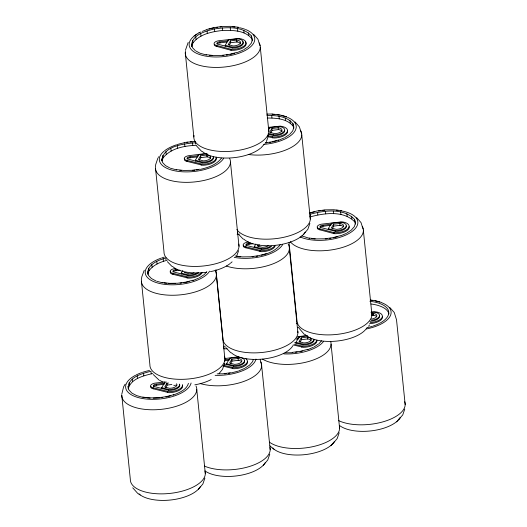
<?xml version="1.0" encoding="UTF-8"?>
<svg xmlns="http://www.w3.org/2000/svg" width="527" height="527" viewBox="0 0 527 527"><rect width="100%" height="100%" fill="white"/><g stroke="black" fill="none" stroke-linecap="round" stroke-linejoin="round"><path stroke-width="0.79" d="M121.73 394.407L123.621 386.811L125.13 384.17M141.322 279.877L141.835 276.708L144.253 270.246M155.412 166.967L155.696 164.576L157.935 157.981M185.366 50.447L188.179 42.417M192.625 40.375L192.889 42.957L191.742 46.639C190.688 34.986 205.596 31.139 214.463 28.919C226.722 27.226 242.413 25.869 251.491 35.988L252.552 40.81M161.848 160.913C162.593 145.939 184.107 143.66 195.675 142.731M162.138 160.821L163.054 157.876L162.797 155.294M147.685 273.17C147.777 263.981 158.64 260.068 166.104 257.907M147.817 274.462L148.963 270.779L148.7 268.197M128.166 388.353C127.863 377.068 142.204 373.518 150.946 371.272L151.209 373.854C142.54 376.107 130.617 378.992 128.232 388.992M252.42 39.518L251.28 43.201L248.138 46.791L243.823 49.63M188.449 383.346C186.545 389.947 179.088 392.687 173.317 395.072M268.414 135.762L266.398 141.579M238.579 250.674L236.57 256.497M224.482 363.584L222.473 369.401L219.034 373.577M204.898 478.114L202.888 483.938L198.422 489.28M253.322 359.381L252.637 361.594L249.495 365.178L245.18 368.024M309.883 223.428L307.873 229.245L303.407 234.594M269.771 454.155L267.762 459.972L263.296 465.315M339.19 432.753L337.181 438.569L332.715 443.912M404.756 409.071L402.747 414.887L397.312 421.165M334.579 441.369L331.002 445.559M225.194 45.322L228.389 39.907L237.677 38.833A9.196 4.163 -5.8 0 1 242.868 43.392A9.196 4.163 -5.8 0 1 232.723 47.206L225.194 45.322L225.286 46.185M236.788 40.052L230.457 40.862L228.244 44.617L233.112 45.961A6.502 2.945 -5.8 0 0 240.286 43.267A6.502 2.945 -5.8 0 0 236.616 40.045L236.979 41.916L230.648 42.727L229.173 45.23M195.451 161.104L195.365 160.241L198.56 154.819L207.19 153.719M206.953 154.971L200.629 155.775L198.415 159.529L203.284 160.88A6.502 2.945 -5.8 0 0 210.451 158.186A6.502 2.945 -5.8 0 0 206.782 154.958L207.144 156.835L200.813 157.639L199.338 160.142M181.354 274.007L181.268 273.151L182.869 270.437M268.665 129.602L269.857 127.574L279.145 126.5A9.196 4.163 -5.8 0 1 284.336 131.058A9.196 4.163 -5.8 0 1 274.198 134.872L268.197 133.403M278.256 127.718L271.925 128.529L269.712 132.284L274.58 133.634A6.502 2.945 -5.8 0 0 281.754 130.933A6.502 2.945 -5.8 0 0 278.085 127.712L278.447 129.583L272.116 130.393L270.641 132.896M161.769 388.537L161.684 387.681L164.879 382.259L166.446 382.062M168.528 383.017L166.947 383.215L164.734 386.97L169.602 388.32A6.502 2.945 -5.8 0 0 176.558 383.742M165.662 387.582L167.138 385.079L166.947 383.215M254.35 247.552L254.258 246.695L255.858 243.981M258.046 244.732L257.308 245.984L262.176 247.334A6.502 2.945 -5.8 0 0 268.197 245.753M258.237 246.596L259.343 244.719M226.643 364.579L226.551 363.716L229.746 358.294L239.034 357.227A9.196 4.163 -5.8 0 1 240.444 357.458M238.145 358.446L231.814 359.249L229.601 363.004L234.469 364.355A6.502 2.945 -5.8 0 0 241.643 361.66A6.502 2.945 -5.8 0 0 237.973 358.439L238.336 360.31L232.005 361.114L230.53 363.617M328.295 228.705L331.483 223.29L340.771 222.216A9.196 4.163 -5.8 0 1 345.962 226.775A9.196 4.163 -5.8 0 1 335.824 230.589L328.295 228.705L328.38 229.568M339.882 223.435L333.558 224.245L331.345 228L336.213 229.344A6.502 2.945 -5.8 0 0 343.38 226.65A6.502 2.945 -5.8 0 0 339.711 223.428L340.073 225.299L333.743 226.109L332.267 228.613M296.062 343.176L295.97 342.313L299.165 336.898L307.01 335.89M307.564 337.043L301.233 337.853L299.02 341.608L303.888 342.952A6.502 2.945 -5.8 0 0 311.062 340.258A6.502 2.945 -5.8 0 0 307.393 337.036L307.755 338.907L301.424 339.717L299.949 342.221M369.499 324.961L368.623 326.213M158.344 157.336L158.811 156.73M192.889 42.957C199.812 33.959 211.979 31.686 222.625 30.441C232.591 30.21 244.831 30.197 251.754 38.57L252.314 40.691M163.054 157.876C170.959 148.021 184.779 145.709 196.729 145.3M221.445 158.12C216.538 164.859 208.132 167.553 200.352 169.378M148.963 270.779C153.225 264.929 160.28 261.998 167.105 260.292M264.501 144.003L260.97 147.856M289.606 134.457L292.748 130.867L293.888 127.185L292.959 123.661C286.84 116.118 276.016 115.38 266.978 115.479M206.828 271.622L204.212 274.613L199.285 277.861M280.344 244.574C275.917 250.641 268.533 253.54 261.464 255.252M318.914 343.775L321.529 340.791M396.567 421.883L399.921 418.049M232.104 261.84L230.582 263.157M194.101 35.961L199.331 32.509M284.679 137.699L288.987 134.859M346.918 233.013L351.232 230.174L354.375 226.584L355.521 222.901L354.585 219.37C343.354 207.757 324.362 210.457 310.166 214.239L310.429 216.821C324.625 213.04 343.617 210.339 354.849 221.953L355.409 224.074M313.987 347.023L318.295 344.184M237.539 52.423L243.21 50.032M278.302 140.386L283.967 138.002M192.908 280.542L198.574 278.157M340.64 235.806L346.305 233.415M238.902 370.81L244.568 368.426M307.61 349.711L313.275 347.319M237.005 52.364L229.548 54.321L221.472 55.401L213.494 55.526L206.077 54.67M206.195 29.637L213.988 27.588L222.322 26.469L230.622 26.35L238.454 27.252M230.18 54.465L234.614 53.299M278.572 140.004L271.016 141.987L265.364 142.745M272.393 141.934L276.827 140.775M309.29 213.013L317.083 210.971L325.416 209.851L333.716 209.733L341.549 210.635M237.137 234.614L239.35 234.034M266.168 253.704L258.612 255.687L250.536 256.774L242.558 256.893L235.141 256.036M340.198 235.721L332.642 237.703L324.566 238.784L316.589 238.909L309.171 238.052M333.281 237.848L337.715 236.682M193.178 280.16L185.623 282.143L177.546 283.23L169.496 283.342M186.255 282.288L189.213 281.51M307.88 349.322L300.324 351.305L292.248 352.392M300.219 351.647L302.439 351.068M231.537 372.859L238.191 371.113M173.587 394.69C163.594 397.813 152.909 398.748 142.56 397.022M165.933 397.015L170.366 395.849M228.481 40.763L218.83 42.002A2.648 1.199 -5.8 0 0 217.585 44.11L232.815 48.069A9.196 4.163 -5.8 0 0 242.651 41.593M227.012 41.969L218.929 43.01A2.648 1.199 -5.8 0 0 217.038 43.998M222.335 55.612L223.916 55.401M226.281 55.085L227.862 54.867M184.154 142.507L195.504 141.341M265.384 143.067L266.965 142.857M269.33 142.54L270.911 142.323M198.646 155.682L188.995 156.921A2.648 1.199 -5.8 0 0 187.757 159.029L202.981 162.981A9.196 4.163 -5.8 0 0 213.402 157.52M197.961 156.789L189.094 157.922A2.648 1.199 -5.8 0 0 187.21 158.917M199.713 169.233L191.637 170.32L183.587 170.438L176.242 169.582M192.5 170.531L194.871 170.214M196.452 169.997L198.033 169.786M331.483 223.29L331.575 224.146L321.925 225.385A2.648 1.199 -5.8 0 0 320.679 227.493L335.91 231.452A9.196 4.163 -5.8 0 0 346.331 225.984M330.89 225.253L322.023 226.393A2.648 1.199 -5.8 0 0 320.139 227.381M250.483 243.039L247.894 243.375A2.648 1.199 -5.8 0 0 246.649 245.477L261.879 249.436A9.196 4.163 -5.8 0 0 271.616 246.168M252.934 243.737L247.993 244.376A2.648 1.199 -5.8 0 0 246.089 245.99M325.429 238.994L327.01 238.784M329.382 238.467L330.963 238.25M252.189 256.88L253.77 256.662M256.135 256.346L257.716 256.135M177.494 269.488L174.898 269.831A2.648 1.199 -5.8 0 0 173.66 271.932L188.89 275.891A9.196 4.163 -5.8 0 0 198.626 272.624M179.944 270.193L175.004 270.832A2.648 1.199 -5.8 0 0 173.113 271.827M179.99 283.223L181.565 283.012M183.936 282.696L185.517 282.479M295.482 352.286L297.057 352.076M151.209 373.854L152.79 373.643M230.905 372.708L222.829 373.795L217.196 373.874M224.482 373.9L226.063 373.689M228.428 373.366L230.009 373.156M164.964 383.122L155.313 384.361A2.648 1.199 -5.8 0 0 154.075 386.462L169.299 390.421A9.196 4.163 -5.8 0 0 179.72 384.96M164.279 384.223L155.412 385.362A2.648 1.199 -5.8 0 0 153.429 386.673M159.609 397.865L153.304 398.142M161.19 397.648L162.771 397.437M268.296 127.396L280.324 126.124A11.963 5.408 -5.8 0 1 287.07 132.046A11.963 5.408 -5.8 0 1 273.882 137.007L267.663 135.663M268.375 128.634L269.949 128.43L269.857 127.574M205.899 153.509L189.713 155.57A5.408 2.444 -5.8 0 0 184.457 157.784A5.408 2.444 -5.8 0 0 186.887 160.366L202.585 164.259A11.963 5.408 -5.8 0 0 216.136 157.158M371.265 312.004L375.198 311.767A11.963 5.408 -5.8 0 1 382.128 317.333A11.963 5.408 -5.8 0 1 370.31 322.583M371.008 312.412L374.018 312.142A9.196 4.163 -5.8 0 1 379.46 316.147A9.196 4.163 -5.8 0 1 371.463 320.337M371.548 313.565L373.129 313.361L373.32 315.225L371.739 315.429M297.603 336.713L307.313 335.475M296.899 338.057L299.257 337.754L299.165 336.898M296.22 339.157L298.572 338.861M224.95 358.531L238.705 356.772M225.128 359.757L229.838 359.157L229.746 358.294M224.443 360.863L229.153 360.264M164.931 381.877L156.032 383.01A5.408 2.444 -5.8 0 0 150.775 385.224A5.408 2.444 -5.8 0 0 153.205 387.806L168.903 391.693A11.963 5.408 -5.8 0 0 182.454 384.591M167.138 385.079L171.881 384.473M266.807 114.095L272.09 114.016M267.242 118.061C276.28 117.962 287.103 118.694 293.223 126.236L293.783 128.357M175.254 283.579L168.12 283.467M297.333 327.372L298.908 327.346M225.292 346.226L223.718 346.252L223.982 348.828L227.13 348.788M285.232 352.813L292.32 352.708M236.979 41.916L236.801 41.91A6.502 2.945 -5.8 0 1 240.674 43.965M230.931 49.268L232.414 49.34A11.963 5.408 -5.8 0 0 245.602 44.38A11.963 5.408 -5.8 0 0 238.85 38.458L219.548 40.658A5.408 2.444 -5.8 0 0 214.291 42.871A5.408 2.444 -5.8 0 0 216.722 45.454L230.931 49.268L231.03 50.269L232.519 50.342A11.963 5.408 -5.8 0 0 245.312 41.929M278.447 129.583L278.276 129.576A6.502 2.945 -5.8 0 1 282.143 131.631M268.283 134.26L274.284 135.735A9.196 4.163 -5.8 0 0 284.705 130.274M267.762 136.664L273.987 138.008A11.963 5.408 -5.8 0 0 287.538 130.907M207.144 156.835L206.973 156.822A6.502 2.945 -5.8 0 1 210.425 158.166M195.365 160.241L202.895 162.125A9.196 4.163 -5.8 0 0 213.316 156.664M184.562 158.792A5.408 2.444 -5.8 0 0 186.986 161.374L202.684 165.261A11.963 5.408 -5.8 0 0 216.241 158.159M340.073 225.299L339.902 225.292A6.502 2.945 -5.8 0 1 343.354 226.636M334.026 232.651L335.515 232.723A11.963 5.408 -5.8 0 0 348.696 227.763A11.963 5.408 -5.8 0 0 341.951 221.841L322.643 224.041A5.408 2.444 -5.8 0 0 317.386 226.248A5.408 2.444 -5.8 0 0 319.817 228.837L334.026 232.651L334.125 233.652L335.613 233.724A11.963 5.408 -5.8 0 0 349.164 226.623M254.258 246.695L261.787 248.573A9.196 4.163 -5.8 0 0 270.305 246.346M248.612 242.025A5.408 2.444 -5.8 0 0 243.355 244.238A5.408 2.444 -5.8 0 0 245.786 246.82L261.478 250.707A11.963 5.408 -5.8 0 0 274.791 245.51M243.454 245.239A5.408 2.444 -5.8 0 0 245.885 247.822L261.583 251.715A11.963 5.408 -5.8 0 0 275.087 246.03M181.268 273.151L188.798 275.028A9.196 4.163 -5.8 0 0 197.315 272.802M175.623 268.48A5.408 2.444 -5.8 0 0 170.366 270.694A5.408 2.444 -5.8 0 0 172.797 273.276L188.488 277.162A11.963 5.408 -5.8 0 0 201.149 272.92M170.465 271.695A5.408 2.444 -5.8 0 0 172.896 274.277L188.594 278.17A11.963 5.408 -5.8 0 0 202.098 272.485M376.601 316.562A6.502 2.945 -5.8 0 0 373.149 315.218L373.129 313.361M307.755 338.907L307.584 338.901A6.502 2.945 -5.8 0 1 311.035 340.238M295.97 342.313L303.506 344.197A9.196 4.163 -5.8 0 0 313.894 339.829M294.527 342.761L303.592 345.053A9.196 4.163 -5.8 0 0 314.013 339.592M294.6 344.348L303.19 346.331A11.963 5.408 -5.8 0 0 316.701 340.653M293.124 344.928L303.295 347.333A11.963 5.408 -5.8 0 0 316.846 340.231M238.336 360.31L238.164 360.303A6.502 2.945 -5.8 0 1 241.616 361.641M226.551 363.716L234.087 365.6A9.196 4.163 -5.8 0 0 243.823 362.332A9.196 4.163 -5.8 0 0 241.089 357.622M224.344 363.959L234.172 366.456A9.196 4.163 -5.8 0 0 244.594 360.995M223.606 365.33L233.771 367.734A11.963 5.408 -5.8 0 0 245.45 364.401A11.963 5.408 -5.8 0 0 245.628 358.544M222.914 366.12L233.876 368.735A11.963 5.408 -5.8 0 0 247.427 361.634M161.684 387.681L169.213 389.558A9.196 4.163 -5.8 0 0 179.635 384.097M150.88 386.225A5.408 2.444 -5.8 0 0 153.311 388.814L169.002 392.701A11.963 5.408 -5.8 0 0 182.559 385.599M209.614 55.361L212.045 55.645M272.163 114.023L279.923 114.919L286.55 116.77M179.779 170.28L181.4 170.465M311.898 238.652L315.146 239.027M237.861 256.636L240.299 256.919M370.138 300.028L374.796 300.561L381.429 302.412M162.151 282.492L169.569 283.348M164.062 282.999L166.499 283.282M142.85 397.345L145.287 397.628M146.908 397.813L150.155 398.188M214.193 44.525A5.408 2.444 -5.8 0 0 216.821 46.455L231.03 50.269M317.491 227.256A5.408 2.444 -5.8 0 0 319.915 229.838L334.125 233.652M184.318 272.439L189.186 273.79A6.502 2.945 -5.8 0 0 193.995 272.848M206.367 54.986L200.115 53.247L196.037 51.079M170.287 168.159L176.532 169.905M309.461 238.369L301.852 235.905M156.974 281.286L162.435 282.815M142.066 397.127L136.605 395.599L131.849 393.076L128.904 389.94L127.969 386.416M169.608 167.803L165.531 165.636L162.579 162.5L161.651 158.976M156.19 281.069L151.433 278.546L148.489 275.41L147.553 271.879M159.648 380.349L162.915 382.088M158.989 380.007L153.265 374.559M273.691 449.169L269.943 445.829M139.405 494.537L137.639 493.298L132.745 487.818M201.703 151.414L196.696 146.117M243.171 239.08L238.659 234.403M171.868 266.326L167.355 261.655M230.767 352.78L225.76 347.491M304.25 334.322L298.98 328.15M253.52 34.222L257.914 39.182L259.989 45.678M294.988 121.895L299.382 126.849L301.464 133.351M356.614 217.605L361.008 222.565L363.09 229.061M195.359 50.717L192.414 47.588L191.485 44.057M389.861 307.537L394.255 312.491L396.521 319.777L405.177 404.664M272.894 447.95L274.475 449.63M139.135 493.878L140.189 494.998M237.354 232.433L237.73 233.132M165.735 258.961L166.051 259.686M195.319 143.291L195.57 144.042M260.206 359.743L261.352 364.071M363.393 230.648L371.93 314.738M354.585 219.37L354.849 221.953M351.641 216.241L351.904 218.824M346.885 213.718L347.148 216.294M340.64 211.973L340.897 214.555M333.327 211.129L333.591 213.705M335.185 230.556L335.271 231.419M333.558 224.245L333.743 226.109M325.455 211.241L325.719 213.824M322.946 225.253L323.044 226.254M319.817 228.837L319.915 229.838M331.068 344.256L339.612 428.346M317.557 212.302L317.821 214.884M301.76 134.932L310.304 219.021M292.959 123.661L293.223 126.236M290.015 120.525L290.278 123.107M285.259 118.002L285.515 120.578M302.86 344.164L302.953 345.027M279.014 116.256L279.27 118.838M301.233 337.853L301.424 339.717M301.707 346.259L301.806 347.26M289.053 242.769L296.932 320.324A37.661 17.035 -5.8 0 0 336.378 334.461A37.661 17.035 -5.8 0 0 371.673 312.524M289.356 248.632L297.9 332.721M271.701 115.413L271.965 117.995M273.553 134.84L273.645 135.702M271.925 128.529L272.116 130.393M272.4 136.934L272.499 137.936M260.292 47.265L268.836 131.355M251.491 35.988L251.754 38.57M248.546 32.858L248.803 35.441M243.784 30.335L244.047 32.911M261.148 248.546L261.234 249.403M237.539 28.59L237.802 31.172M259.995 250.635L260.094 251.642M230.233 27.747L230.497 30.322M232.084 47.173L232.176 48.036M230.457 40.862L230.648 42.727M261.649 365.659L270.193 449.748M248.909 243.237L249.014 244.238M245.786 246.82L245.885 247.822M222.361 27.859L222.625 30.441M219.845 41.87L219.95 42.871M230.464 162.184L239.001 246.274M216.722 45.454L216.821 46.455M214.463 28.919L214.726 31.501M207.071 30.856L207.335 33.438M200.695 33.544L200.958 36.126M233.441 365.567L233.533 366.43M231.814 359.249L232.005 361.114M232.288 367.662L232.387 368.663M195.767 36.791L196.031 39.367M215.932 269.732L222.895 338.314A37.661 17.035 -5.8 0 0 261.524 352.523A37.661 17.035 -5.8 0 0 297.801 331.246M216.366 275.087L224.91 359.177M202.256 162.092L202.342 162.948M200.629 155.775L200.813 157.639M201.097 164.187L201.195 165.188M185.293 52.852L193.831 136.941M192.526 142.771L192.79 145.353M190.016 156.782L190.115 157.79M186.887 160.366L186.986 161.374M184.628 143.838L184.891 146.42M177.237 145.775L177.5 148.357M188.159 274.995L188.244 275.858M187.006 277.09L187.105 278.098M196.782 389.624L205.319 473.714M170.86 148.462L171.123 151.038M165.939 151.704L166.196 154.286M175.919 269.692L176.025 270.694M172.797 273.276L172.896 274.277M163.146 258.685L163.41 261.26M156.769 261.366L157.033 263.948M168.574 389.532L168.66 390.388M167.415 391.62L167.52 392.628M151.842 264.613L152.105 267.196M156.335 384.223L156.433 385.224M153.205 387.806L153.311 388.814M143.555 373.215L143.818 375.797M137.185 375.896L137.442 378.478M132.257 379.144L132.514 381.726M129.115 382.734L129.372 385.309M265.16 462.772A32.951 14.908 -5.8 0 1 237.42 475.802A32.951 14.908 -5.8 0 1 204.937 470.868M260.872 362.009A37.661 17.035 -5.8 0 1 243.461 381.561A37.661 17.035 -5.8 0 1 200.155 383.531M269.936 447.535A37.661 17.035 -5.8 0 1 247.842 466.968A37.661 17.035 -5.8 0 1 204.351 466.033M255.964 359.052A32.951 14.908 -5.8 0 1 215.141 375.336M260.417 148.239A32.951 14.908 -5.8 0 1 230.352 157.948A32.951 14.908 -5.8 0 1 202.296 151.414M259.146 42.924A37.661 17.035 -5.8 0 1 225.563 66.896A37.661 17.035 -5.8 0 1 185.478 51.35M268.737 129.873A37.661 17.035 -5.8 0 1 230.833 151.295A37.661 17.035 -5.8 0 1 194.015 135.439M245.463 29.453A32.951 14.908 -5.8 0 1 245.602 50.263A32.951 14.908 -5.8 0 1 199.983 54.676A32.951 14.908 -5.8 0 1 196.867 34.156M199.061 32.911A32.951 14.908 -5.8 0 1 200.971 31.969M202.328 31.376A32.951 14.908 -5.8 0 1 205.925 30.019M209.002 29.077A32.951 14.908 -5.8 0 1 213.883 27.931M216.169 27.523A32.951 14.908 -5.8 0 1 217.717 27.285M220.062 26.996A32.951 14.908 -5.8 0 1 221.617 26.844M232.499 26.765A32.951 14.908 -5.8 0 1 234.917 26.989M237.249 27.312A32.951 14.908 -5.8 0 1 238.738 27.575M239.548 27.733A32.951 14.908 -5.8 0 1 244.798 29.202M305.271 232.045A32.951 14.908 -5.8 0 1 276.115 245.253A32.951 14.908 -5.8 0 1 243.764 239.08M300.614 130.591A37.661 17.035 -5.8 0 1 288.091 149.016A37.661 17.035 -5.8 0 1 248.217 154.483M309.823 216.083A37.661 17.035 -5.8 0 1 281.115 237.829A37.661 17.035 -5.8 0 1 236.814 229.535M287.67 117.416A32.951 14.908 -5.8 0 1 293.513 133.002A32.951 14.908 -5.8 0 1 263.757 144.398M272.34 114.333A32.951 14.908 -5.8 0 1 274.784 114.497M277.176 114.754A32.951 14.908 -5.8 0 1 279.475 115.103M281.016 115.4A32.951 14.908 -5.8 0 1 286.938 117.119M230.022 263.619A32.951 14.908 -5.8 0 1 210.451 271.629M206.624 272.275A32.951 14.908 -5.8 0 1 172.461 266.333M229.68 158.535A37.661 17.035 -5.8 0 1 196.545 181.716A37.661 17.035 -5.8 0 1 155.458 167.77L164.002 251.86A37.661 17.035 -5.8 0 0 203.455 265.99A37.661 17.035 -5.8 0 0 238.744 244.06M223.698 158.225A32.951 14.908 -5.8 0 1 179.154 171.499A32.951 14.908 -5.8 0 1 163.923 151.321M164.483 150.86A32.951 14.908 -5.8 0 1 176.097 144.932M176.841 144.688A32.951 14.908 -5.8 0 1 184.055 142.843M186.334 142.435A32.951 14.908 -5.8 0 1 187.882 142.204M190.227 141.915A32.951 14.908 -5.8 0 1 191.788 141.763M366.897 327.761A32.951 14.908 -5.8 0 1 337.023 341.048A32.951 14.908 -5.8 0 1 304.83 334.237M362.24 226.307A37.661 17.035 -5.8 0 1 336.457 249.007A37.661 17.035 -5.8 0 1 290.324 241.735M340.343 210.695A32.951 14.908 -5.8 0 1 350.679 232.453A32.951 14.908 -5.8 0 1 300.094 236.906M309.771 213.152A32.951 14.908 -5.8 0 1 314.52 211.841M318.492 211.031A32.951 14.908 -5.8 0 1 320.811 210.668M322.372 210.471A32.951 14.908 -5.8 0 1 324.711 210.227M336.41 210.214A32.951 14.908 -5.8 0 1 338.011 210.372M400.145 417.687A32.951 14.908 -5.8 0 1 398.946 419.367M396.759 421.547A32.951 14.908 -5.8 0 1 339.922 425.783M382.411 316.549A11.963 5.408 -5.8 0 1 369.631 323.631M404.696 401.726A37.661 17.035 -5.8 0 1 383.076 421.817A37.661 17.035 -5.8 0 1 338.63 420.625M381.811 302.762A32.951 14.908 -5.8 0 1 366.364 328.96M370.461 300.212A32.951 14.908 -5.8 0 1 372.826 300.509M375.086 300.884A32.951 14.908 -5.8 0 1 379.73 302.037M369.921 301.312A30.599 13.84 -5.8 0 1 379.552 323.347M378.913 323.67A30.599 13.84 -5.8 0 1 373.175 326.029M372.484 326.259A30.599 13.84 -5.8 0 1 367.312 327.649M371.001 303.987A30.599 13.84 -5.8 0 1 388.906 313.967M379.578 315.917A9.196 4.163 -5.8 0 1 369.947 321.351M372.958 313.354A6.502 2.945 -5.8 0 1 376.805 316.187A6.502 2.945 -5.8 0 1 371.146 319.151M292.86 345.745A32.951 14.908 -5.8 0 1 263.704 358.959A32.951 14.908 -5.8 0 1 231.36 352.787M288.21 244.291A37.661 17.035 -5.8 0 1 271.016 264.594A37.661 17.035 -5.8 0 1 226.379 266.036M282.597 244.68A32.951 14.908 -5.8 0 1 234.225 257.374M211.182 379.559A32.951 14.908 -5.8 0 1 194.845 384.822M175.326 385.474A32.951 14.908 -5.8 0 1 173.758 385.27M215.22 270.746A37.661 17.035 -5.8 0 1 183.264 294.521A37.661 17.035 -5.8 0 1 141.368 280.674L149.905 364.763A37.661 17.035 -5.8 0 0 190.181 378.808A37.661 17.035 -5.8 0 0 224.423 356.239M209.608 271.135A32.951 14.908 -5.8 0 1 158.034 283.098A32.951 14.908 -5.8 0 1 161.262 258.098M162 257.841A32.951 14.908 -5.8 0 1 164.292 257.123M333.822 442.489A32.951 14.908 -5.8 0 1 305.627 454.557A32.951 14.908 -5.8 0 1 274.356 449.465M323.558 341.424A32.951 14.908 -5.8 0 1 283.809 353.9M296.279 323.611A32.951 14.908 -5.8 0 1 297.834 323.578M330.587 341.318A37.661 17.035 -5.8 0 1 307.458 361.818A37.661 17.035 -5.8 0 1 262.558 359.17M339.355 426.132A37.661 17.035 -5.8 0 1 313.69 446.474A37.661 17.035 -5.8 0 1 269.383 442.133M200.286 486.731A32.951 14.908 -5.8 0 1 172.553 499.767A32.951 14.908 -5.8 0 1 140.07 494.827M195.998 385.975A37.661 17.035 -5.8 0 1 162.869 409.156A37.661 17.035 -5.8 0 1 121.777 395.21L130.321 479.3A37.661 17.035 -5.8 0 0 169.773 493.43A37.661 17.035 -5.8 0 0 205.069 471.494M191.09 383.01A32.951 14.908 -5.8 0 1 144.174 398.774A32.951 14.908 -5.8 0 1 135.544 375.264M136.164 374.947A32.951 14.908 -5.8 0 1 141.677 372.629M142.415 372.372A32.951 14.908 -5.8 0 1 149.549 370.455M175.919 385A6.502 2.945 -5.8 0 1 176.743 385.606"/></g></svg>
